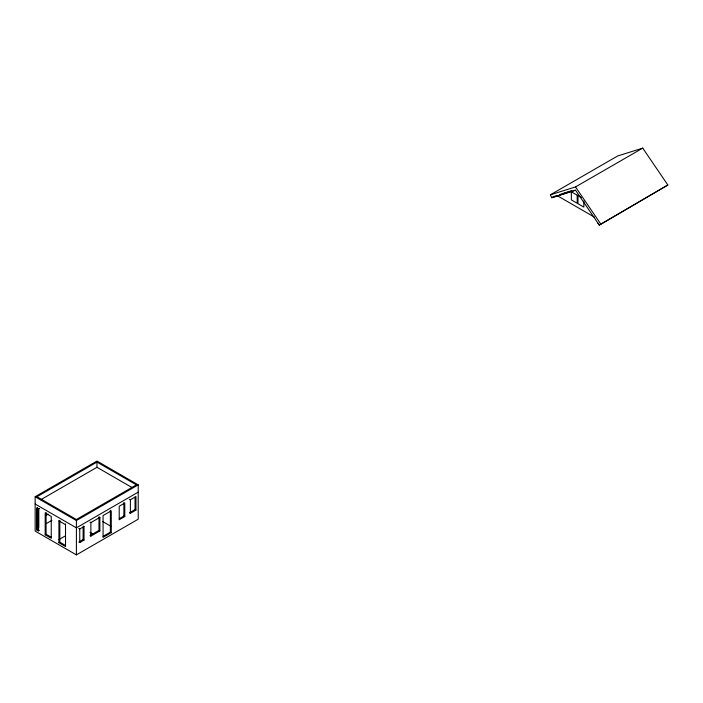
<?xml version="1.0" encoding="UTF-8"?>
<svg xmlns="http://www.w3.org/2000/svg" width="703" height="703" viewBox="0 0 703 703"><rect width="100%" height="100%" fill="white"/><g stroke="black" fill="none" stroke-linecap="round" stroke-linejoin="round"><path stroke-width="1.05" d="M667.85 185.012L599.272 225.118L575.502 190.188L551.776 197.701L550.379 194.81L617.594 155.996L642.727 148.122L667.85 185.012L599.272 225.118L597.524 222.517M553.876 196.489L551.776 197.701L575.502 190.188M35.15 496.74L96.97 461.054L138.219 484.868L138.219 519.183L76.399 554.878L35.15 531.064L35.15 496.74L76.399 520.554L138.219 484.868M96.97 462.091L36.951 496.74L76.399 519.517L136.417 484.868L96.97 462.091L96.97 467.293L40.704 499.78M550.379 194.81L575.502 186.936L642.727 148.122M36.951 508.366L36.951 528.981L39.324 530.352L38.419 530.87L36.582 529.807L36.582 507.97L38.419 509.034L39.324 508.506M46.416 515.194L48.235 514.148M37.285 527.751L38.832 526.855L38.832 508.295M36.951 528.981L38.955 527.821M46.284 523.594L51.899 520.352M36.582 529.807L37.479 529.289L37.479 507.443M65.502 523.858L65.546 546.53L58.92 542.707L58.92 520.861L59.817 520.343L59.817 542.18L65.502 545.458M45.185 534.772L51.249 538.278L51.249 516.433L45.185 512.935L45.185 534.772L46.082 534.254L51.284 537.259M138.219 492.144L76.399 527.839L35.15 504.025M58.99 539.553L65.502 535.791M78.85 528.498L79.755 529.016L84.017 526.556L84.017 540.08L79.755 542.54L78.85 542.022L83.112 539.561L84.017 540.08M89.966 522.083L90.872 522.601L99.87 517.399L99.87 530.923L90.872 536.125L89.966 535.598L98.974 530.405L99.87 530.923M129.475 499.271L130.38 499.789L135.943 496.582L135.943 510.097L130.38 513.313L129.475 512.795L135.046 509.578L135.943 510.097M58.92 542.707L59.817 542.18M119.238 518.7L123.869 516.028L124.774 516.547L124.774 503.023L119.211 506.239L119.211 519.763L124.774 516.547M103.095 536.345L110.371 532.145L111.267 532.663L111.267 510.826L103.077 515.554L103.077 537.391L111.267 532.663M554.667 196.234L556.266 195.733M562.198 193.852L571.442 190.926M559.799 194.555L571.319 190.944M581.337 197.552L577.989 195.619L577.989 203.712L583.841 207.095L583.841 201.023M557.057 195.566L594.483 217.165M96.97 467.293L131.716 487.355M99.87 517.399L98.974 516.881L98.974 530.405M102.779 521.6L111.092 526.398M83.112 526.037L84.017 526.556M89.922 532.294L93.587 534.412M58.92 520.861L65.546 524.693M36.512 528.19L37.417 528.709L37.417 507.961M575.502 186.936L600.626 223.826M135.046 497.1L135.046 509.578M130.38 499.789L130.38 513.313M123.869 502.504L123.869 516.028M110.371 510.299L110.371 532.145M90.872 522.601L90.872 536.125M83.112 527.083L83.112 539.561M79.755 529.016L79.755 542.54M76.399 520.554L76.399 554.878M46.082 512.417L46.082 534.254M38.419 509.034L38.419 530.87M577.198 195.17L571.354 191.796L571.354 199.889L577.198 203.264L577.198 195.17"/></g></svg>
